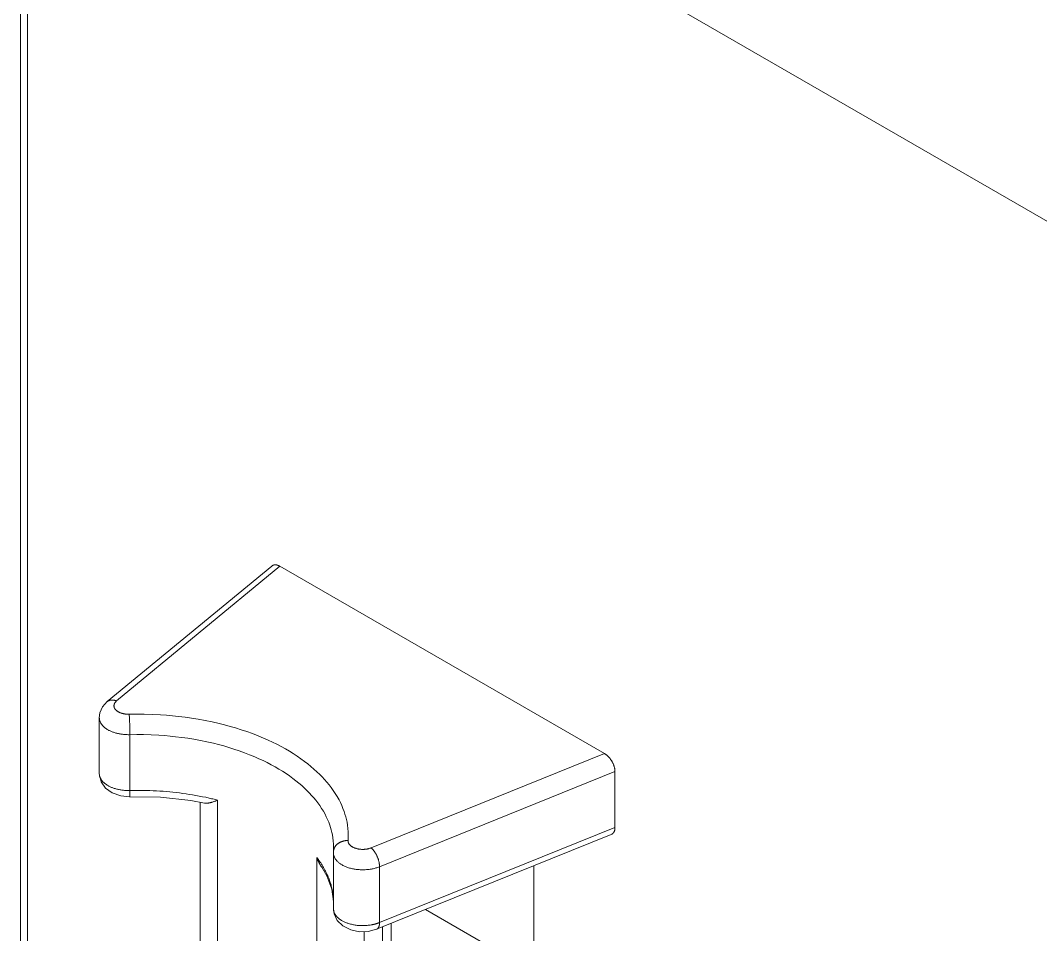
# Model space of a CAD drawing. Header units: inches. Extents: x 67248 to 85686, y -40174 to -31152.
# Drawn here: x 82386.71 to 82409.26, y -32895.33 to -32875.11 of the extents above; entities that cross this region are included whole.
import ezdxf

# ---------------------------------------------------------------- set-up
doc = ezdxf.new("R2010")
doc.units = ezdxf.units.IN
doc.header["$MEASUREMENT"] = 0

# ---------------------------------------------------------------- blocks, each defined once
blk = doc.blocks.new('ET200S')
at = {"lineweight": 0}
for p, q in [((-0.12, 0.188), (-0.12, 76.335)), ((0.026, -0.016), (0.026, 76.193)), ((25.977, 48.035), (6.532, 59.262)), ((5.024, 43.915), (1.657, 41.14)), ((5.191, 43.91), (1.848, 41.153)), ((5.191, 43.91), (11.832, 40.076)), ((1.657, 41.14), (1.561, 41.032)), ((1.561, 41.032), (1.507, 40.909)), ((1.507, 40.909), (1.494, 40.809)), ((1.494, 39.666), (1.494, 40.809)), ((2.119, 39.32), (2.119, 40.463)), ((7.057, 38.146), (11.832, 40.076)), ((7.229, 37.759), (12.047, 39.707)), ((12.047, 39.707), (12.047, 38.564)), ((1.494, 39.666), (1.495, 39.632)), ((1.495, 39.632), (1.531, 39.496)), ((1.531, 39.496), (1.619, 39.37)), ((1.619, 39.37), (1.759, 39.269)), ((1.759, 39.269), (1.933, 39.209)), ((2.118, 39.292), (2.117, 39.288)), ((2.119, 39.302), (2.118, 39.298)), ((2.118, 39.298), (2.118, 39.292)), ((1.933, 39.209), (2.114, 39.193)), ((2.114, 39.193), (2.747, 39.18)), ((2.747, 39.18), (3.369, 39.112)), ((3.369, 39.112), (3.647, 39.062)), ((3.558, 34.295), (3.558, 39.078)), ((3.915, 33.733), (3.915, 39.122)), ((7.169, 36.48), (11.972, 38.421)), ((7.229, 36.616), (12.047, 38.564)), ((6.286, 38.072), (6.285, 38.044)), ((6.285, 36.9), (6.285, 38.043)), ((6.288, 38.1), (6.286, 38.072)), ((6.289, 38.128), (6.288, 38.1)), ((6.289, 38.155), (6.289, 38.128)), ((5.944, 37.951), (5.944, 32.562)), ((6.045, 37.748), (6.147, 37.576)), ((10.385, 37.78), (10.385, 34.379)), ((6.147, 37.576), (6.252, 37.3)), ((6.252, 37.3), (6.285, 37.045)), ((6.285, 36.9), (6.299, 36.793)), ((6.299, 36.793), (6.362, 36.661)), ((8.169, 36.884), (10.385, 35.604)), ((6.362, 36.661), (6.478, 36.546)), ((6.478, 36.546), (6.639, 36.465)), ((7.468, 36.6), (7.468, 33.165)), ((6.639, 36.465), (6.818, 36.429)), ((6.818, 36.429), (6.998, 36.434)), ((6.916, 36.432), (6.916, 32.703)), ((6.998, 36.434), (7.169, 36.48)), ((7.292, 36.529), (7.292, 32.92))]:
    blk.add_line(p, q, dxfattribs=at)
for points in [[(5.024, 43.916), (5.026, 43.917), (5.029, 43.919), (5.031, 43.921), (5.033, 43.923), (5.036, 43.924), (5.038, 43.926), (5.041, 43.927), (5.043, 43.928), (5.046, 43.929), (5.048, 43.93), (5.051, 43.931), (5.053, 43.932), (5.056, 43.933), (5.059, 43.934), (5.061, 43.935), (5.064, 43.936), (5.067, 43.936), (5.069, 43.937), (5.072, 43.937), (5.075, 43.938), (5.078, 43.938), (5.08, 43.939), (5.083, 43.939), (5.086, 43.939), (5.089, 43.939), (5.092, 43.939), (5.094, 43.939), (5.097, 43.939), (5.1, 43.939), (5.103, 43.939), (5.106, 43.939), (5.108, 43.939), (5.112, 43.938), (5.116, 43.938), (5.12, 43.937), (5.124, 43.937), (5.127, 43.936), (5.131, 43.935), (5.135, 43.934), (5.139, 43.933), (5.142, 43.932), (5.146, 43.931), (5.15, 43.929), (5.153, 43.928), (5.157, 43.927), (5.16, 43.925), (5.164, 43.924), (5.167, 43.922), (5.171, 43.92), (5.174, 43.919), (5.178, 43.917), (5.181, 43.915), (5.185, 43.913), (5.188, 43.912), (5.191, 43.91)], [(1.848, 41.153), (1.844, 41.155), (1.84, 41.156), (1.836, 41.158), (1.832, 41.159), (1.827, 41.161), (1.823, 41.162), (1.819, 41.163), (1.815, 41.164), (1.811, 41.165), (1.806, 41.166), (1.802, 41.167), (1.798, 41.168), (1.793, 41.169), (1.789, 41.17), (1.785, 41.17), (1.78, 41.171), (1.776, 41.171), (1.772, 41.172), (1.767, 41.172), (1.763, 41.172), (1.758, 41.172), (1.754, 41.172), (1.751, 41.172), (1.747, 41.172), (1.744, 41.172), (1.74, 41.172), (1.737, 41.171), (1.733, 41.171), (1.73, 41.171), (1.726, 41.17), (1.723, 41.169), (1.719, 41.169), (1.716, 41.168), (1.713, 41.167), (1.709, 41.166), (1.706, 41.165), (1.703, 41.164), (1.699, 41.163), (1.696, 41.162), (1.693, 41.161), (1.69, 41.159), (1.686, 41.158), (1.683, 41.157), (1.68, 41.155), (1.677, 41.153), (1.674, 41.152), (1.671, 41.15), (1.668, 41.148), (1.666, 41.146), (1.663, 41.144), (1.66, 41.142), (1.657, 41.139)], [(1.848, 41.153), (1.844, 41.15), (1.84, 41.146), (1.836, 41.143), (1.833, 41.139), (1.829, 41.135), (1.826, 41.131), (1.822, 41.127), (1.819, 41.123), (1.816, 41.119), (1.813, 41.115), (1.81, 41.11), (1.808, 41.106), (1.806, 41.102), (1.804, 41.098), (1.802, 41.094), (1.8, 41.09), (1.799, 41.085), (1.798, 41.081), (1.796, 41.077), (1.795, 41.072), (1.795, 41.068), (1.794, 41.063), (1.794, 41.059), (1.794, 41.054), (1.794, 41.05), (1.794, 41.045), (1.795, 41.041), (1.795, 41.037), (1.796, 41.032), (1.797, 41.028), (1.798, 41.024), (1.8, 41.02), (1.801, 41.015), (1.803, 41.011), (1.805, 41.006), (1.807, 41.002), (1.81, 40.998), (1.812, 40.994), (1.815, 40.99), (1.818, 40.986), (1.821, 40.982), (1.824, 40.978), (1.827, 40.974), (1.831, 40.971), (1.835, 40.966), (1.84, 40.962), (1.844, 40.957), (1.849, 40.953), (1.854, 40.95), (1.859, 40.946), (1.864, 40.942), (1.87, 40.939), (1.875, 40.935), (1.88, 40.932), (1.887, 40.928), (1.894, 40.924), (1.902, 40.921), (1.909, 40.917), (1.916, 40.914), (1.924, 40.911), (1.931, 40.908), (1.939, 40.905), (1.946, 40.903), (1.955, 40.9), (1.963, 40.898), (1.972, 40.895), (1.98, 40.893), (1.989, 40.891), (1.998, 40.89), (2.006, 40.888), (2.015, 40.887), (2.024, 40.885), (2.033, 40.884), (2.042, 40.883), (2.051, 40.882), (2.061, 40.882), (2.07, 40.881), (2.079, 40.881), (2.088, 40.881), (2.097, 40.881)], [(1.494, 40.809), (1.494, 40.801), (1.495, 40.793), (1.495, 40.785), (1.496, 40.777), (1.498, 40.77), (1.499, 40.762), (1.501, 40.754), (1.504, 40.747), (1.506, 40.739), (1.509, 40.732), (1.512, 40.724), (1.516, 40.715), (1.52, 40.707), (1.524, 40.7), (1.529, 40.692), (1.534, 40.684), (1.539, 40.677), (1.544, 40.67), (1.55, 40.663), (1.556, 40.656), (1.562, 40.649), (1.568, 40.642), (1.576, 40.634), (1.584, 40.626), (1.592, 40.618), (1.601, 40.611), (1.61, 40.604), (1.619, 40.597), (1.628, 40.59), (1.638, 40.584), (1.647, 40.577), (1.657, 40.571), (1.667, 40.565), (1.68, 40.558), (1.692, 40.551), (1.705, 40.545), (1.718, 40.539), (1.731, 40.533), (1.745, 40.527), (1.758, 40.522), (1.772, 40.516), (1.785, 40.512), (1.799, 40.507), (1.816, 40.502), (1.833, 40.497), (1.85, 40.492), (1.867, 40.488), (1.884, 40.484), (1.902, 40.481), (1.919, 40.477), (1.936, 40.474), (1.954, 40.472), (1.972, 40.47), (1.99, 40.468), (2.009, 40.466), (2.027, 40.464), (2.046, 40.463), (2.064, 40.463), (2.082, 40.462), (2.101, 40.462)], [(2.097, 40.881), (2.258, 40.883), (2.409, 40.882), (2.577, 40.877), (2.745, 40.869), (2.868, 40.86), (2.991, 40.85), (3.114, 40.837), (3.248, 40.82), (3.382, 40.801), (3.516, 40.78), (3.659, 40.753), (3.802, 40.724), (3.945, 40.691), (4.058, 40.663), (4.171, 40.632), (4.284, 40.6), (4.395, 40.565), (4.512, 40.525), (4.628, 40.484), (4.742, 40.439), (4.856, 40.392), (4.947, 40.352), (5.037, 40.31), (5.126, 40.266), (5.214, 40.22), (5.302, 40.172), (5.383, 40.125), (5.463, 40.075), (5.541, 40.024), (5.619, 39.971), (5.695, 39.916), (5.76, 39.866), (5.824, 39.814), (5.887, 39.76), (5.948, 39.704), (6.008, 39.647), (6.057, 39.597), (6.104, 39.545), (6.151, 39.492), (6.195, 39.438), (6.238, 39.382), (6.282, 39.321), (6.324, 39.259), (6.363, 39.195), (6.4, 39.129), (6.429, 39.071), (6.456, 39.012), (6.481, 38.952), (6.504, 38.892), (6.522, 38.838), (6.537, 38.783), (6.551, 38.728), (6.563, 38.673), (6.574, 38.607), (6.582, 38.541), (6.587, 38.474), (6.589, 38.414), (6.588, 38.355), (6.585, 38.295)], [(2.107, 40.881), (2.108, 40.852), (2.11, 40.824), (2.111, 40.796), (2.113, 40.759), (2.114, 40.723), (2.116, 40.687), (2.117, 40.648), (2.118, 40.609), (2.118, 40.57), (2.119, 40.534), (2.119, 40.498), (2.119, 40.463)], [(2.101, 40.462), (2.26, 40.465), (2.4, 40.464), (2.557, 40.46), (2.713, 40.452), (2.828, 40.444), (2.942, 40.434), (3.056, 40.422), (3.181, 40.407), (3.306, 40.389), (3.43, 40.369), (3.564, 40.344), (3.697, 40.317), (3.829, 40.287), (3.935, 40.26), (4.04, 40.232), (4.145, 40.201), (4.248, 40.169), (4.357, 40.132), (4.464, 40.093), (4.571, 40.052), (4.677, 40.008), (4.761, 39.971), (4.845, 39.932), (4.928, 39.891), (5.01, 39.848), (5.091, 39.803), (5.167, 39.759), (5.241, 39.714), (5.315, 39.666), (5.386, 39.617), (5.457, 39.565), (5.518, 39.518), (5.578, 39.47), (5.636, 39.42), (5.693, 39.368), (5.748, 39.315), (5.794, 39.268), (5.838, 39.22), (5.881, 39.171), (5.923, 39.121), (5.963, 39.069), (6.004, 39.012), (6.042, 38.954), (6.079, 38.894), (6.113, 38.833), (6.14, 38.779), (6.166, 38.725), (6.189, 38.669), (6.21, 38.612), (6.226, 38.562), (6.241, 38.512), (6.254, 38.461), (6.265, 38.409), (6.275, 38.348), (6.283, 38.286), (6.287, 38.224), (6.289, 38.155)], [(11.832, 40.076), (11.839, 40.072), (11.846, 40.067), (11.852, 40.063), (11.859, 40.058), (11.866, 40.053), (11.872, 40.048), (11.879, 40.043), (11.885, 40.038), (11.891, 40.032), (11.897, 40.027), (11.903, 40.021), (11.909, 40.015), (11.915, 40.009), (11.921, 40.002), (11.928, 39.995), (11.934, 39.987), (11.94, 39.98), (11.946, 39.972), (11.952, 39.964), (11.958, 39.956), (11.964, 39.948), (11.969, 39.94), (11.974, 39.932), (11.98, 39.924), (11.985, 39.915), (11.989, 39.907), (11.994, 39.898), (11.998, 39.89), (12.003, 39.881), (12.007, 39.872), (12.011, 39.864), (12.015, 39.855), (12.018, 39.846), (12.022, 39.837), (12.025, 39.828), (12.028, 39.818), (12.031, 39.809), (12.033, 39.801), (12.035, 39.794), (12.037, 39.786), (12.039, 39.778), (12.041, 39.77), (12.042, 39.762), (12.043, 39.754), (12.044, 39.747), (12.045, 39.739), (12.046, 39.731), (12.047, 39.723), (12.047, 39.715), (12.047, 39.707)], [(1.494, 39.666), (1.494, 39.658), (1.495, 39.65), (1.495, 39.642), (1.496, 39.634), (1.498, 39.627), (1.499, 39.619), (1.501, 39.611), (1.504, 39.604), (1.506, 39.596), (1.509, 39.589), (1.512, 39.581), (1.516, 39.572), (1.52, 39.564), (1.524, 39.557), (1.529, 39.549), (1.534, 39.541), (1.539, 39.534), (1.544, 39.527), (1.55, 39.52), (1.556, 39.513), (1.561, 39.506), (1.568, 39.499), (1.576, 39.491), (1.584, 39.483), (1.592, 39.475), (1.601, 39.468), (1.61, 39.461), (1.619, 39.454), (1.628, 39.447), (1.638, 39.441), (1.647, 39.434), (1.657, 39.428), (1.667, 39.422), (1.679, 39.415), (1.692, 39.408), (1.705, 39.402), (1.718, 39.396), (1.731, 39.39), (1.745, 39.384), (1.758, 39.379), (1.772, 39.373), (1.785, 39.369), (1.799, 39.364), (1.816, 39.359), (1.833, 39.354), (1.85, 39.349), (1.867, 39.345), (1.884, 39.341), (1.901, 39.338), (1.919, 39.334), (1.936, 39.331), (1.954, 39.329), (1.972, 39.326), (1.99, 39.324), (2.009, 39.323), (2.027, 39.321), (2.045, 39.32), (2.064, 39.32), (2.082, 39.319), (2.101, 39.319), (2.119, 39.32)], [(2.117, 39.288), (2.117, 39.286), (2.117, 39.284), (2.117, 39.282), (2.117, 39.281), (2.117, 39.279), (2.117, 39.277), (2.117, 39.275), (2.116, 39.274), (2.116, 39.272), (2.116, 39.27), (2.116, 39.268), (2.116, 39.266), (2.116, 39.264), (2.116, 39.262), (2.117, 39.26), (2.117, 39.258), (2.117, 39.256), (2.117, 39.254), (2.117, 39.251), (2.117, 39.249), (2.117, 39.247), (2.118, 39.244), (2.118, 39.242), (2.118, 39.239), (2.119, 39.237), (2.119, 39.234)], [(2.119, 39.32), (2.187, 39.321), (2.256, 39.322), (2.324, 39.322), (2.392, 39.321), (2.46, 39.32), (2.528, 39.318), (2.597, 39.315), (2.665, 39.311), (2.733, 39.307), (2.8, 39.303), (2.867, 39.297), (2.935, 39.291), (3.002, 39.285), (3.069, 39.277), (3.136, 39.269), (3.203, 39.261), (3.269, 39.251), (3.336, 39.241), (3.403, 39.23), (3.47, 39.219), (3.537, 39.206), (3.604, 39.193), (3.671, 39.18)], [(2.119, 39.32), (2.119, 39.317), (2.119, 39.315), (2.119, 39.313), (2.119, 39.311), (2.119, 39.308), (2.119, 39.306), (2.119, 39.304), (2.119, 39.302)], [(2.119, 39.234), (2.12, 39.225), (2.12, 39.223), (2.121, 39.22), (2.121, 39.218), (2.121, 39.217), (2.121, 39.215), (2.121, 39.214), (2.122, 39.212), (2.122, 39.211), (2.122, 39.209), (2.122, 39.208), (2.122, 39.207), (2.122, 39.205), (2.122, 39.204), (2.122, 39.203), (2.122, 39.202), (2.122, 39.201), (2.121, 39.201), (2.121, 39.2), (2.121, 39.199), (2.121, 39.199), (2.121, 39.199), (2.121, 39.198), (2.12, 39.198), (2.12, 39.197), (2.12, 39.197), (2.12, 39.197), (2.119, 39.197), (2.119, 39.197), (2.119, 39.196), (2.118, 39.196), (2.118, 39.196), (2.117, 39.196), (2.117, 39.197), (2.116, 39.197), (2.116, 39.197)], [(3.647, 39.062), (3.651, 39.061), (3.656, 39.06), (3.661, 39.06), (3.666, 39.059), (3.671, 39.059), (3.676, 39.059), (3.681, 39.059), (3.686, 39.059), (3.691, 39.059), (3.696, 39.059), (3.701, 39.06), (3.706, 39.06), (3.711, 39.061), (3.719, 39.062), (3.727, 39.063), (3.734, 39.064), (3.742, 39.065), (3.749, 39.067), (3.757, 39.069), (3.764, 39.07), (3.772, 39.072), (3.779, 39.074), (3.787, 39.076), (3.794, 39.078), (3.801, 39.08), (3.813, 39.084), (3.824, 39.088), (3.836, 39.092), (3.847, 39.096), (3.858, 39.1), (3.87, 39.104), (3.881, 39.109), (3.892, 39.113), (3.903, 39.118), (3.915, 39.122)], [(3.671, 39.18), (3.695, 39.174), (3.72, 39.169), (3.744, 39.163), (3.769, 39.158), (3.793, 39.152), (3.817, 39.146), (3.842, 39.141), (3.866, 39.135), (3.89, 39.129), (3.915, 39.122)], [(12.047, 38.564), (12.047, 38.56), (12.047, 38.557), (12.047, 38.553), (12.047, 38.549), (12.046, 38.546), (12.046, 38.542), (12.046, 38.539), (12.046, 38.535), (12.045, 38.532), (12.045, 38.528), (12.044, 38.524), (12.044, 38.521), (12.043, 38.517), (12.042, 38.514), (12.041, 38.51), (12.041, 38.507), (12.04, 38.503), (12.039, 38.5), (12.038, 38.497), (12.036, 38.493), (12.035, 38.49), (12.034, 38.487), (12.032, 38.483), (12.031, 38.48), (12.03, 38.477), (12.028, 38.475), (12.027, 38.473), (12.026, 38.47), (12.024, 38.468), (12.023, 38.465), (12.022, 38.463), (12.02, 38.461), (12.018, 38.459), (12.017, 38.456), (12.015, 38.454), (12.013, 38.452), (12.012, 38.45), (12.01, 38.448), (12.008, 38.446), (12.006, 38.444), (12.004, 38.442), (12.002, 38.44), (12, 38.438), (11.998, 38.436), (11.996, 38.435), (11.994, 38.433), (11.991, 38.432), (11.989, 38.43), (11.987, 38.429), (11.985, 38.427), (11.982, 38.426), (11.98, 38.425), (11.977, 38.424), (11.975, 38.422), (11.973, 38.421)], [(6.585, 38.295), (6.578, 38.295), (6.571, 38.295), (6.563, 38.295), (6.556, 38.295), (6.549, 38.294), (6.542, 38.293), (6.534, 38.293), (6.527, 38.292), (6.52, 38.291), (6.513, 38.29), (6.506, 38.288), (6.499, 38.287), (6.491, 38.285), (6.484, 38.283), (6.477, 38.281), (6.47, 38.279), (6.464, 38.277), (6.457, 38.275), (6.451, 38.272), (6.444, 38.27), (6.438, 38.267), (6.432, 38.264), (6.426, 38.261), (6.419, 38.258), (6.413, 38.255), (6.407, 38.252), (6.401, 38.248), (6.396, 38.244), (6.39, 38.241), (6.384, 38.237), (6.379, 38.233), (6.373, 38.228), (6.368, 38.225), (6.364, 38.221), (6.359, 38.217), (6.355, 38.213), (6.351, 38.209), (6.347, 38.204), (6.342, 38.2), (6.338, 38.195), (6.335, 38.191), (6.331, 38.186), (6.327, 38.181), (6.324, 38.176), (6.32, 38.171), (6.317, 38.166), (6.314, 38.161), (6.311, 38.156), (6.308, 38.151), (6.306, 38.145), (6.303, 38.14), (6.301, 38.135), (6.299, 38.129), (6.297, 38.124), (6.295, 38.118), (6.293, 38.112), (6.292, 38.107), (6.29, 38.101), (6.289, 38.095), (6.288, 38.089), (6.287, 38.084), (6.286, 38.078), (6.286, 38.072)], [(6.585, 38.295), (6.585, 38.29), (6.585, 38.285), (6.585, 38.28), (6.586, 38.276), (6.586, 38.271), (6.587, 38.266), (6.588, 38.261), (6.59, 38.256), (6.591, 38.252), (6.593, 38.247), (6.595, 38.242), (6.598, 38.237), (6.6, 38.233), (6.603, 38.228), (6.606, 38.223), (6.609, 38.219), (6.613, 38.215), (6.616, 38.211), (6.62, 38.206), (6.624, 38.203), (6.629, 38.198), (6.634, 38.193), (6.639, 38.188), (6.645, 38.184), (6.65, 38.18), (6.656, 38.176), (6.662, 38.172), (6.668, 38.168), (6.674, 38.164), (6.682, 38.16), (6.69, 38.156), (6.698, 38.152), (6.707, 38.148), (6.715, 38.145), (6.723, 38.142), (6.732, 38.139), (6.741, 38.136), (6.75, 38.133), (6.76, 38.13), (6.769, 38.128), (6.779, 38.126), (6.789, 38.124), (6.799, 38.122), (6.808, 38.12), (6.818, 38.119), (6.829, 38.118), (6.839, 38.117), (6.849, 38.116), (6.86, 38.115), (6.87, 38.115), (6.88, 38.114), (6.891, 38.115), (6.901, 38.115), (6.911, 38.115), (6.922, 38.116), (6.932, 38.117), (6.942, 38.118), (6.952, 38.119), (6.963, 38.12), (6.973, 38.122), (6.983, 38.124), (6.992, 38.126), (7.002, 38.128), (7.011, 38.131), (7.02, 38.133), (7.03, 38.136), (7.039, 38.139), (7.048, 38.142), (7.057, 38.146)], [(6.285, 38.043), (6.285, 38.04), (6.285, 38.037), (6.285, 38.035), (6.285, 38.032), (6.285, 38.029), (6.286, 38.027), (6.286, 38.024), (6.286, 38.021), (6.286, 38.019), (6.287, 38.016), (6.287, 38.013), (6.288, 38.011), (6.288, 38.008), (6.288, 38.005), (6.289, 38.003), (6.29, 38), (6.29, 37.998), (6.291, 37.995), (6.291, 37.992), (6.292, 37.99), (6.293, 37.987), (6.293, 37.985), (6.294, 37.982), (6.295, 37.979), (6.296, 37.977), (6.297, 37.974), (6.298, 37.972), (6.299, 37.969), (6.299, 37.967), (6.3, 37.964), (6.301, 37.962)], [(7.057, 38.146), (7.063, 38.141), (7.069, 38.135), (7.075, 38.129), (7.081, 38.124), (7.087, 38.118), (7.092, 38.112), (7.098, 38.105), (7.103, 38.099), (7.108, 38.093), (7.113, 38.086), (7.118, 38.08), (7.123, 38.073), (7.129, 38.064), (7.134, 38.056), (7.14, 38.047), (7.145, 38.038), (7.151, 38.029), (7.156, 38.02), (7.161, 38.011), (7.165, 38.002), (7.17, 37.993), (7.174, 37.983), (7.179, 37.974), (7.183, 37.964), (7.187, 37.954), (7.191, 37.944), (7.194, 37.935), (7.198, 37.925), (7.201, 37.915), (7.205, 37.904), (7.208, 37.894), (7.211, 37.884), (7.213, 37.874), (7.216, 37.864), (7.218, 37.855), (7.22, 37.846), (7.221, 37.838), (7.223, 37.829), (7.224, 37.82), (7.225, 37.812), (7.226, 37.803), (7.227, 37.794), (7.228, 37.785), (7.229, 37.777), (7.229, 37.768), (7.229, 37.759)], [(5.944, 37.951), (5.961, 37.929), (5.977, 37.906), (5.994, 37.883), (6.01, 37.86), (6.025, 37.837), (6.041, 37.813), (6.056, 37.79), (6.07, 37.766), (6.084, 37.741), (6.098, 37.717), (6.112, 37.692), (6.125, 37.667), (6.137, 37.642), (6.149, 37.617), (6.16, 37.595), (6.17, 37.572), (6.179, 37.55), (6.188, 37.527), (6.197, 37.504), (6.206, 37.481), (6.214, 37.458), (6.221, 37.435), (6.229, 37.411), (6.236, 37.388), (6.242, 37.364), (6.248, 37.34), (6.254, 37.317), (6.259, 37.293), (6.264, 37.269), (6.269, 37.245), (6.272, 37.222), (6.276, 37.198), (6.279, 37.174), (6.282, 37.151), (6.284, 37.127), (6.286, 37.103), (6.287, 37.079), (6.288, 37.055)], [(5.944, 37.951), (5.947, 37.942), (5.95, 37.933), (5.954, 37.924), (5.957, 37.916), (5.961, 37.907), (5.964, 37.898), (5.968, 37.89), (5.972, 37.881), (5.976, 37.872), (5.98, 37.864), (5.984, 37.855), (5.988, 37.847), (5.992, 37.839), (5.996, 37.83), (6.001, 37.822), (6.005, 37.814), (6.01, 37.805), (6.015, 37.797), (6.019, 37.789), (6.024, 37.781), (6.03, 37.772), (6.035, 37.764), (6.04, 37.756), (6.045, 37.748)], [(6.301, 37.962), (6.306, 37.952), (6.311, 37.942), (6.316, 37.933), (6.322, 37.923), (6.328, 37.914), (6.334, 37.905), (6.341, 37.897), (6.348, 37.888), (6.355, 37.88), (6.362, 37.872), (6.372, 37.863), (6.383, 37.853), (6.394, 37.844), (6.405, 37.835), (6.416, 37.827), (6.427, 37.819), (6.439, 37.811), (6.451, 37.803), (6.463, 37.796), (6.479, 37.787), (6.495, 37.779), (6.512, 37.771), (6.528, 37.764), (6.545, 37.757), (6.562, 37.751), (6.579, 37.745), (6.597, 37.739), (6.616, 37.733), (6.635, 37.728), (6.654, 37.723), (6.674, 37.718), (6.693, 37.714), (6.713, 37.711), (6.732, 37.708), (6.752, 37.705), (6.773, 37.702), (6.793, 37.7), (6.814, 37.699), (6.835, 37.698), (6.856, 37.697), (6.876, 37.696), (6.897, 37.696), (6.918, 37.697), (6.938, 37.698), (6.959, 37.699), (6.979, 37.701), (7, 37.703), (7.02, 37.705), (7.04, 37.708), (7.061, 37.712), (7.081, 37.715), (7.1, 37.719), (7.119, 37.724), (7.137, 37.729), (7.156, 37.734), (7.174, 37.739), (7.193, 37.745), (7.211, 37.752), (7.229, 37.759)], [(7.229, 37.759), (7.229, 36.612), (7.229, 36.609), (7.229, 36.605), (7.229, 36.601), (7.229, 36.598), (7.228, 36.594), (7.228, 36.59), (7.228, 36.587), (7.227, 36.583), (7.227, 36.579), (7.227, 36.576), (7.226, 36.572), (7.226, 36.569), (7.225, 36.565), (7.224, 36.561), (7.223, 36.558), (7.223, 36.554), (7.222, 36.551), (7.221, 36.547), (7.22, 36.544), (7.218, 36.54), (7.217, 36.536), (7.216, 36.533), (7.215, 36.531), (7.214, 36.529), (7.213, 36.526), (7.212, 36.524), (7.211, 36.522), (7.21, 36.52), (7.209, 36.518), (7.208, 36.516), (7.207, 36.514), (7.205, 36.512), (7.204, 36.51), (7.203, 36.508), (7.202, 36.506), (7.2, 36.504), (7.199, 36.502), (7.197, 36.5), (7.196, 36.499), (7.194, 36.497), (7.193, 36.495), (7.191, 36.494), (7.189, 36.492), (7.188, 36.491), (7.186, 36.489), (7.184, 36.488), (7.182, 36.487), (7.18, 36.485), (7.179, 36.484), (7.177, 36.483), (7.175, 36.482), (7.173, 36.481), (7.171, 36.481), (7.169, 36.48)], [(6.285, 36.9), (6.285, 36.89), (6.286, 36.881), (6.287, 36.872), (6.288, 36.863), (6.29, 36.854), (6.292, 36.845), (6.295, 36.836), (6.298, 36.827), (6.301, 36.819), (6.305, 36.81), (6.31, 36.801), (6.314, 36.792), (6.319, 36.784), (6.325, 36.775), (6.33, 36.767), (6.336, 36.759), (6.342, 36.751), (6.349, 36.744), (6.355, 36.737), (6.362, 36.729), (6.371, 36.72), (6.381, 36.712), (6.39, 36.704), (6.4, 36.695), (6.41, 36.688), (6.42, 36.68), (6.431, 36.673), (6.441, 36.666), (6.452, 36.66), (6.463, 36.653), (6.477, 36.645), (6.492, 36.638), (6.506, 36.631), (6.521, 36.624), (6.536, 36.618), (6.551, 36.612), (6.566, 36.606), (6.581, 36.601), (6.597, 36.596), (6.616, 36.59), (6.635, 36.585), (6.654, 36.58), (6.673, 36.575), (6.693, 36.571), (6.713, 36.568), (6.732, 36.565), (6.752, 36.562), (6.773, 36.559), (6.793, 36.557), (6.814, 36.556), (6.835, 36.554), (6.855, 36.554), (6.876, 36.553), (6.897, 36.553), (6.918, 36.554), (6.938, 36.555), (6.959, 36.556), (6.979, 36.558), (6.999, 36.56), (7.02, 36.562), (7.04, 36.565), (7.06, 36.568), (7.081, 36.572)], [(7.081, 36.572), (7.088, 36.574), (7.095, 36.575), (7.102, 36.577), (7.11, 36.578), (7.117, 36.58), (7.124, 36.582), (7.131, 36.584), (7.138, 36.586), (7.145, 36.588), (7.152, 36.59), (7.159, 36.592), (7.166, 36.594), (7.174, 36.596), (7.181, 36.598), (7.188, 36.601), (7.194, 36.603), (7.201, 36.605), (7.208, 36.608), (7.215, 36.61), (7.222, 36.613), (7.229, 36.616)]]:
    blk.add_lwpolyline(points, dxfattribs=at)

msp = doc.modelspace()

# ---------------------------------------------------------------- block references
at = {"xscale": 1.08, "yscale": 1.08, "zscale": 1.08}
msp.add_blockref('ET200S', (82386.84, -32934.605, 0.332), dxfattribs=at)

doc.saveas('drawing.dxf')
